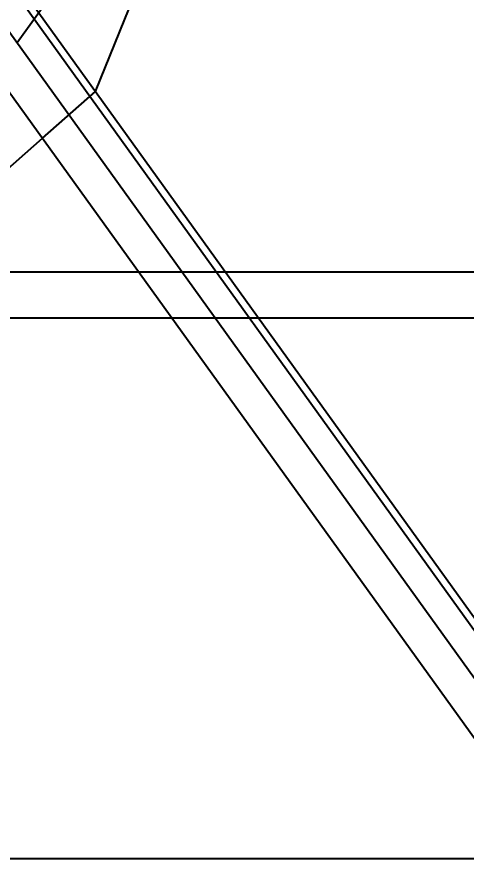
# Model space of a CAD drawing. Header units: metres. Extents: x 0 to 63075, y 0 to 44550.
# Drawn here: x 36301 to 36787, y 16633 to 17561 of the extents above; entities that cross this region are included whole.
import ezdxf

# ---------------------------------------------------------------- set-up
doc = ezdxf.new("R2010")
doc.units = ezdxf.units.M
doc.header["$LTSCALE"] = 75
doc.layers.add('SDM', color=7, linetype='Continuous')
doc.layers.add('SL1', color=8, linetype='Continuous')
doc.styles.add('ROMANS', font='ROMANS.SHX')
doc.dimstyles.new('75___1-75', dxfattribs={"dimscale": 75, "dimtxt": 2.5, "dimasz": 2, "dimexe": 1.5, "dimexo": 1, "dimgap": 0.5, "dimtad": 1, "dimdec": 0, "dimzin": 12, "dimtxsty": 'ROMANS', "dimcen": 0, "dimclrd": 256, "dimclre": 256, "dimclrt": 3, "dimazin": 3, "dimtfac": 1, "dimtdec": 0, "dimtmove": 0, "dimatfit": 0, "dimfxl": 1, "dimlwd": -1, "dimlwe": -1, "dimarcsym": 0})

# ---------------------------------------------------------------- blocks, each defined once
blk = doc.blocks.new('A$C916a30d5')
at = {"layer": 'SL1'}
for p, q in [((200, 8351.5), (2500, 5155)), ((2500, 8351.5), (1350, 6753.25)), ((329.36, 8223.36), (2373.05, 5383.06)), ((335.8, 8228), (2379.5, 5387.7)), ((328, 8108.37), (2317.65, 5343.19)), ((1434.73, 6700.72), (1517.14, 6903.18)), ((1377.35, 6650.01), (1434.73, 6700.72)), ((1260.95, 6547.13), (1377.35, 6650.01)), ((478, 6455.53), (7122, 6455.53)), ((402, 5869.93), (7198, 5869.93))]:
    blk.add_line(p, q, dxfattribs=at)
blk = doc.blocks.new('*D27')
at = {"layer": 'Defpoints', "color": 0, "transparency": 16777216}
for p in [(37007.79, 17285.37), (33880.11, 15935.3), (38625.53, 15935.3)]:
    blk.add_point(p, dxfattribs=at)
at = {"layer": 'SDM', "transparency": 16777216}
for p, q in [((36932.79, 17285.37), (33767.61, 17285.37)), ((33880.11, 17135.37), (33880.11, 16085.3)), ((38550.53, 15935.3), (33767.61, 15935.3))]:
    blk.add_line(p, q, dxfattribs=at)
for points in [[(33855.11, 17135.37), (33905.11, 17135.37), (33880.11, 17285.37)], [(33855.11, 16085.3), (33905.11, 16085.3), (33880.11, 15935.3)]]:
    blk.add_solid(points, dxfattribs=at)
at = {"layer": 'SDM', "color": 3, "transparency": 16777216, "insert": (33748.86, 16610.34), "char_height": 187.5, "attachment_point": 5, "rotation": 90, "style": 'ROMANS'}
blk.add_mtext('1350', dxfattribs=at)
blk = doc.blocks.new('*D28')
at = {"layer": 'Defpoints', "color": 0, "transparency": 16777216}
for p in [(33880.11, 17728.44), (37150.03, 17728.44), (37007.79, 17285.37)]:
    blk.add_point(p, dxfattribs=at)
at = {"layer": 'SDM', "transparency": 16777216}
for p, q in [((33880.11, 17878.44), (33880.11, 18585.58)), ((37075.03, 17728.44), (33767.61, 17728.44)), ((33880.11, 17285.37), (33880.11, 17728.44)), ((36932.79, 17285.37), (33767.61, 17285.37)), ((33880.11, 17135.37), (33880.11, 16985.37))]:
    blk.add_line(p, q, dxfattribs=at)
for points in [[(33855.11, 17878.44), (33905.11, 17878.44), (33880.11, 17728.44)], [(33855.11, 17135.37), (33905.11, 17135.37), (33880.11, 17285.37)]]:
    blk.add_solid(points, dxfattribs=at)
at = {"layer": 'SDM', "color": 3, "transparency": 16777216, "insert": (33748.86, 18307.01), "char_height": 187.5, "attachment_point": 5, "rotation": 90, "style": 'ROMANS'}
blk.add_mtext('443', dxfattribs=at)

msp = doc.modelspace()

# ---------------------------------------------------------------- block references
at = {"layer": 'SDM'}
msp.add_blockref('A$C916a30d5', (34950.53, 10780.37), dxfattribs=at)

# ---------------------------------------------------------------- dimensions: what is measured, and where the dimension line sits
for base, p2, picture, middle in [((33880.11, 17728.44), (37150.03, 17728.44), '*D28', (33748.86, 18307.01)), ((33880.11, 15935.3), (38625.53, 15935.3), '*D27', (33748.86, 16610.34))]:
    dim = msp.add_linear_dim(base=base, p1=(37007.79, 17285.37), p2=p2, angle=90, dimstyle='75___1-75', dxfattribs=at)
    dim.commit()
    dim.dimension.update_dxf_attribs({"geometry": picture, "text_midpoint": middle})

doc.saveas('drawing.dxf')
